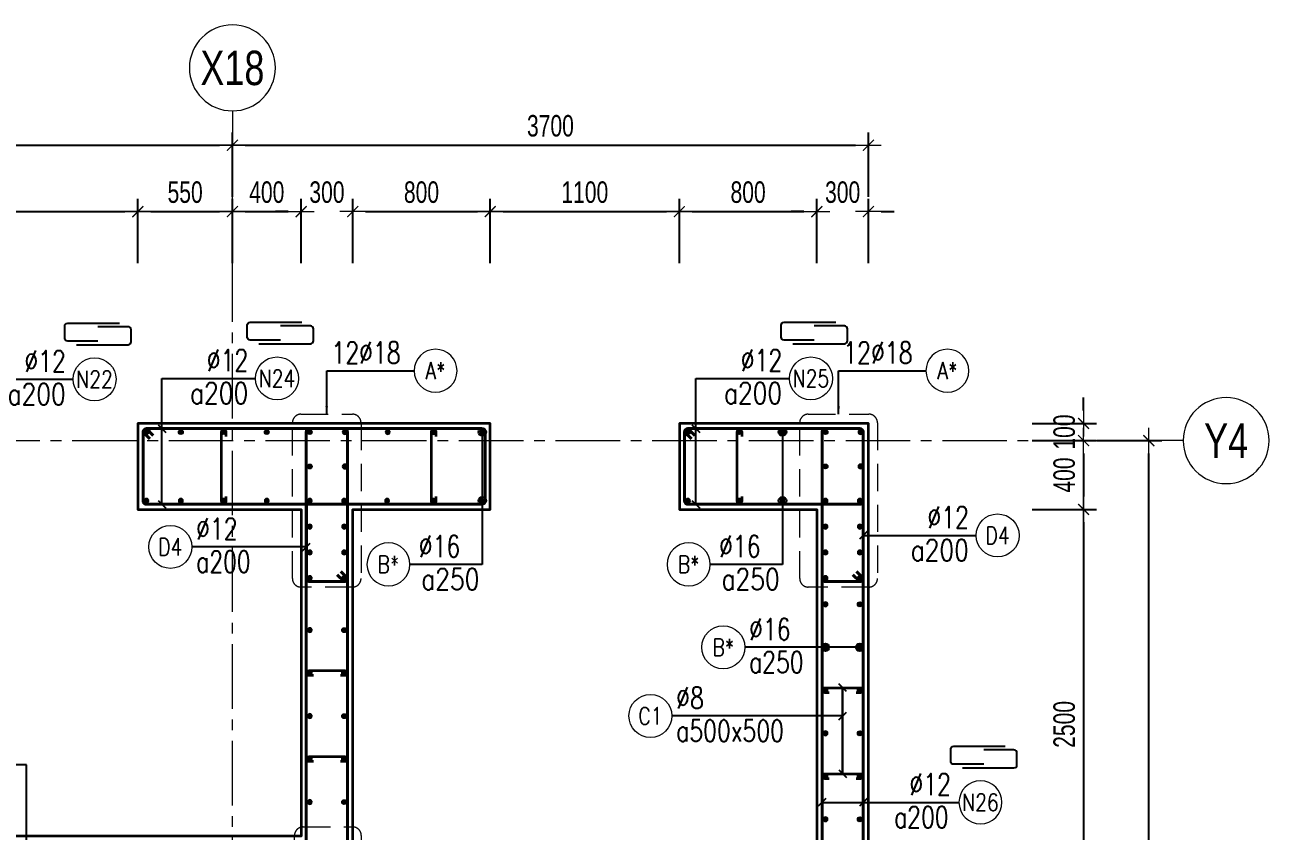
# Model space of a CAD drawing. Header units: millimetres. Extents: x 944027 to 981803, y -83026 to 82675.
# Drawn here: x 956264 to 963502, y 43314 to 48002 of the extents above; entities that cross this region are included whole.
import ezdxf
from ezdxf.enums import TextEntityAlignment as Align

# ---------------------------------------------------------------- set-up
doc = ezdxf.new("R2010")
doc.units = ezdxf.units.MM
doc.header["$MEASUREMENT"] = 0
for name, pattern in [('HIDDEN2', [4.7625, 3.175, -1.5875]), ('HT_Dim Grid$0$CENTER2', [1.125, 0.75, -0.125, 0.125, -0.125]), ('HT_Grid$0$CENTER2', [1.125, 0.75, -0.125, 0.125, -0.125])]:
    doc.linetypes.add(name, pattern=pattern)
doc.layers.get('0').update_dxf_attribs({"lineweight": 20})
doc.layers.get('Defpoints').update_dxf_attribs({"color": 151, "lineweight": 9})
for name, color, linetype, lineweight in [('HT_Dim Grid$0$NDC_S_AXIS', 5, 'HT_Dim Grid$0$CENTER2', 13), ('HT_Dim Grid$0$NDC_S_SYMBOL', 1, 'Continuous', 15), ('HT_Dim Grid$0$NDC_S_TEXT SYMBOL', 7, 'Continuous', 20), ('HT_Grid$0$NDC_S_AXIS', 5, 'HT_Grid$0$CENTER2', 13), ('KC-LEADER', 153, 'Continuous', 18), ('KC-THEP', 6, 'Continuous', 40), ('NDC_S_DIM', 1, 'Continuous', 15), ('NDC_S_HIDDEN', 8, 'HIDDEN2', 13), ('NDC_S_LEADER', 1, 'Continuous', 15), ('NDC_S_REBAR', 4, 'Continuous', 35), ('NDC_S_STIRRUP', 4, 'Continuous', 40), ('NDC_S_VN TEXT', 7, 'Continuous', 20), ('NDC_S_WALL', 6, 'Continuous', 35)]:
    doc.layers.add(name, color=color, linetype=linetype, lineweight=lineweight)
doc.layers.add('Leader', color=6, linetype='Continuous')
doc.layers.add('Ligature', color=1, linetype='Continuous')
doc.styles.add('HT_Dim Grid$0$NDC_ANNO', font='', dxfattribs={"width": 0.8})
doc.styles.add('NDC_DIM', font='', dxfattribs={"width": 0.75})
doc.styles.add('NDC_EN TXT', font='romans.shx', dxfattribs={"width": 0.8})
doc.styles.get('HT_Dim Grid$0$NDC_ANNO').set_extended_font_data('Dotum')
doc.styles.get('NDC_DIM').set_extended_font_data('Dotum')
doc.dimstyles.new('NDC_dim_30', dxfattribs={"dimscale": 30, "dimtxt": 2.5, "dimasz": 1.5, "dimexe": 1.5, "dimexo": 2.5, "dimgap": 1, "dimtad": 1, "dimdec": 0, "dimzin": 0, "dimdsep": 46, "dimtxsty": 'NDC_DIM', "dimblk": 'DIMMARK', "dimcen": 0.09, "dimdle": 1.2, "dimclrd": 1, "dimclre": 1, "dimclrt": 3, "dimadec": 0, "dimazin": 0, "dimtfac": 1, "dimtdec": 0, "dimtix": 1, "dimtofl": 0, "dimtmove": 0, "dimatfit": 3, "dimfxl": 6, "dimfxlon": 1, "dimtolj": 1, "dimtzin": 0, "dimarcsym": 0})
doc.dimstyles.new('NDC_dim_50', dxfattribs={"dimscale": 50, "dimtxt": 2.5, "dimasz": 1.5, "dimexe": 1.5, "dimexo": 2.5, "dimgap": 1, "dimtad": 1, "dimdec": 0, "dimzin": 0, "dimdsep": 46, "dimtxsty": 'NDC_DIM', "dimblk": 'DIMMARK', "dimcen": 0.09, "dimdle": 1.2, "dimclrd": 1, "dimclre": 1, "dimclrt": 3, "dimadec": 0, "dimazin": 0, "dimtfac": 1, "dimtdec": 0, "dimtix": 1, "dimtofl": 0, "dimtmove": 0, "dimatfit": 3, "dimfxl": 6, "dimfxlon": 1, "dimtolj": 1, "dimtzin": 0, "dimarcsym": 0})

# ---------------------------------------------------------------- blocks, each defined once
blk = doc.blocks.new('THEP')
at = {"layer": 'KC-LEADER', "color": 6}
blk.add_circle((0, 0), 14, dxfattribs=at)
at = {"layer": 'KC-THEP'}
for p, q in [((-14, 0), (14, 0)), ((9.9, 9.9), (-9.9, -9.9)), ((-9.9, 9.9), (9.9, -9.9)), ((0, 14), (0, -14))]:
    blk.add_line(p, q, dxfattribs=at)
blk = doc.blocks.new('DIMMARK')
at = {"layer": 'NDC_S_DIM', "color": 1}
blk.add_line((-1.5, 0), (1, 0), dxfattribs=at)
at = {"layer": 'NDC_S_DIM', "color": 2, "const_width": 0.1}
blk.add_lwpolyline([(-0.424, -0.424), (0.424, 0.424)], dxfattribs=at)
blk = doc.blocks.new('*U13')
blk.add_circle((-2.5, 0), 2.5)
at = {"layer": 'NDC_S_VN TEXT', "color": 3, "style": 'NDC_EN TXT', "width": 0.75}
blk.add_attdef('DK1', (0.5, 0.85), '', height=2.5, dxfattribs=at)
at = {"layer": 'NDC_S_VN TEXT', "color": 7, "style": 'NDC_EN TXT', "width": 0.8}
blk.add_attdef('SH2', text='', height=2, dxfattribs=at).set_placement((-2.5, 0), align=Align.MIDDLE)
blk = doc.blocks.new('*U10')
blk.add_circle((2.5, 0), 2.5)
at = {"layer": 'NDC_S_VN TEXT', "color": 3, "style": 'NDC_EN TXT'}
for tag, width, p in [('DK2', 0.75, (-0.85, 0.85)), ('KC2', 0.8, (-0.85, -2.97))]:
    blk.add_attdef(tag, text='', height=2.5, dxfattribs=dict(at, width=width)).set_placement(p, align=Align.RIGHT)
at = {"layer": 'NDC_S_VN TEXT', "color": 7, "style": 'NDC_EN TXT', "width": 0.8}
blk.add_attdef('SH3', text='', height=2, dxfattribs=at).set_placement((2.5, 0), align=Align.MIDDLE)
blk = doc.blocks.new('*U11')
blk.add_circle((-2.5, 0), 2.5)
at = {"layer": 'NDC_S_VN TEXT', "color": 3, "style": 'NDC_EN TXT', "width": 0.75}
for tag, p in [('DK1', (0.5, 0.85)), ('KC1', (0.5, -2.97))]:
    blk.add_attdef(tag, p, '', height=2.5, dxfattribs=at)
at = {"layer": 'NDC_S_VN TEXT', "color": 7, "style": 'NDC_EN TXT', "width": 0.8}
blk.add_attdef('SH2', text='', height=2, dxfattribs=at).set_placement((-2.5, 0), align=Align.MIDDLE)
blk = doc.blocks.new('*D292')
at = {"layer": 'Defpoints', "color": 0, "transparency": 16777216}
for p in [(957471.5, 47301.8), (957471.5, 46398.8), (946871.5, 45604.5)]:
    blk.add_point(p, dxfattribs=at)
at = {"layer": 'NDC_S_DIM', "color": 1, "lineweight": -2, "transparency": 16777216}
for p, q in [((946871.5, 47001.8), (946871.5, 47376.8)), ((957471.5, 47001.8), (957471.5, 47376.8)), ((946946.5, 47301.8), (957396.5, 47301.8))]:
    blk.add_line(p, q, dxfattribs=at)
at = {"layer": 'NDC_S_DIM', "color": 1, "lineweight": -2, "transparency": 16777216, "xscale": 75, "yscale": 75, "zscale": 75, "rotation": 180}
blk.add_blockref('DIMMARK', (946871.5, 47301.8), dxfattribs=at)
at = {"layer": 'NDC_S_DIM', "color": 1, "lineweight": -2, "transparency": 16777216, "xscale": 75, "yscale": 75, "zscale": 75}
blk.add_blockref('DIMMARK', (957471.5, 47301.8), dxfattribs=at)
at = {"layer": 'NDC_S_DIM', "color": 3, "transparency": 16777216, "insert": (952171.5, 47414.4), "char_height": 125, "attachment_point": 5, "style": 'NDC_DIM'}
blk.add_mtext('\\A1;10600', dxfattribs=at)
blk = doc.blocks.new('*D293')
at = {"layer": 'Defpoints', "color": 0, "transparency": 16777216}
for p in [(961171.5, 45684.3), (962423.3, 45684.3), (961171.5, 45584.3)]:
    blk.add_point(p, dxfattribs=at)
at = {"layer": 'NDC_S_DIM', "color": 1, "lineweight": -2, "transparency": 16777216}
for p, q in [((962423.3, 45759.3), (962423.3, 45834.3)), ((962123.3, 45684.3), (962498.3, 45684.3)), ((962123.3, 45584.3), (962498.3, 45584.3)), ((962423.3, 45509.3), (962423.3, 45434.3))]:
    blk.add_line(p, q, dxfattribs=at)
at = {"layer": 'NDC_S_DIM', "color": 1, "lineweight": -2, "transparency": 16777216, "xscale": 75, "yscale": 75, "zscale": 75}
for p, rotation in [((962423.3, 45684.3), 270), ((962423.3, 45584.3), 90)]:
    blk.add_blockref('DIMMARK', p, dxfattribs=dict(at, rotation=rotation))
at = {"layer": 'NDC_S_DIM', "color": 3, "transparency": 16777216, "insert": (962310.7, 45634.3), "char_height": 125, "attachment_point": 5, "rotation": 90, "style": 'NDC_DIM'}
blk.add_mtext('\\A1;100', dxfattribs=at)
blk = doc.blocks.new('*D294')
at = {"layer": 'Defpoints', "color": 0, "transparency": 16777216}
for p in [(961171.5, 45584.3), (962802.4, 45584.3), (961171.5, 36584.3)]:
    blk.add_point(p, dxfattribs=at)
at = {"layer": 'NDC_S_DIM', "color": 1, "lineweight": -2, "transparency": 16777216}
for p, q in [((962502.4, 45584.3), (962877.4, 45584.3)), ((962802.4, 36659.3), (962802.4, 45509.3)), ((962502.4, 36584.3), (962877.4, 36584.3))]:
    blk.add_line(p, q, dxfattribs=at)
at = {"layer": 'NDC_S_DIM', "color": 1, "lineweight": -2, "transparency": 16777216, "xscale": 75, "yscale": 75, "zscale": 75}
for p, rotation in [((962802.4, 45584.3), 90), ((962802.4, 36584.3), 270)]:
    blk.add_blockref('DIMMARK', p, dxfattribs=dict(at, rotation=rotation))
at = {"layer": 'NDC_S_DIM', "color": 3, "transparency": 16777216, "insert": (962689.8, 41084.3), "char_height": 125, "attachment_point": 5, "rotation": 90, "style": 'NDC_DIM'}
blk.add_mtext('\\A1;9000', dxfattribs=at)
blk = doc.blocks.new('A$C72321851')
at = {"layer": 'Ligature'}
for points in [[(-60.9, -129.3), (-60.9, 170.9, -0.414214), (-43.3, 188.5), (25.8, 188.5, -0.414214), (43.4, 170.9), (43.4, -4.3)], [(-39.7, -4.3), (-39.7, -179.5, 0.414214), (-22.1, -197.1), (47, -197.1, 0.414214), (64.6, -179.5), (64.6, 120.7)]]:
    blk.add_lwpolyline(points, format="xyb", dxfattribs=at)
blk = doc.blocks.new('*D270')
at = {"layer": 'Defpoints', "color": 0, "ltscale": 200, "transparency": 16777216}
for p in [(956921.5, 46915.9), (953371.5, 45184.3), (956921.5, 45184.3)]:
    blk.add_point(p, dxfattribs=at)
at = {"layer": 'NDC_S_DIM', "color": 1, "lineweight": -2, "ltscale": 200, "transparency": 16777216}
for p, q in [((953371.5, 46615.9), (953371.5, 46990.9)), ((956921.5, 46615.9), (956921.5, 46990.9)), ((953446.5, 46915.9), (956846.5, 46915.9))]:
    blk.add_line(p, q, dxfattribs=at)
at = {"layer": 'NDC_S_DIM', "color": 1, "lineweight": -2, "ltscale": 200, "transparency": 16777216, "xscale": 75, "yscale": 75, "zscale": 75, "rotation": 180}
blk.add_blockref('DIMMARK', (953371.5, 46915.9), dxfattribs=at)
at = {"layer": 'NDC_S_DIM', "color": 1, "lineweight": -2, "ltscale": 200, "transparency": 16777216, "xscale": 75, "yscale": 75, "zscale": 75}
blk.add_blockref('DIMMARK', (956921.5, 46915.9), dxfattribs=at)
at = {"layer": 'NDC_S_DIM', "color": 3, "ltscale": 200, "transparency": 16777216, "insert": (955146.5, 47028.5), "char_height": 125, "attachment_point": 5, "style": 'NDC_DIM'}
blk.add_mtext('\\A1;3550', dxfattribs=at)
blk = doc.blocks.new('*D271')
at = {"layer": 'Defpoints', "color": 0, "ltscale": 200, "transparency": 16777216}
for p in [(958171.5, 46915.9), (957871.5, 45184.3), (958171.5, 45184.3)]:
    blk.add_point(p, dxfattribs=at)
at = {"layer": 'NDC_S_DIM', "color": 1, "lineweight": -2, "ltscale": 200, "transparency": 16777216}
for p, q in [((957871.5, 46615.9), (957871.5, 46990.9)), ((958171.5, 46615.9), (958171.5, 46990.9)), ((957796.5, 46915.9), (957721.5, 46915.9)), ((958246.5, 46915.9), (958321.5, 46915.9))]:
    blk.add_line(p, q, dxfattribs=at)
at = {"layer": 'NDC_S_DIM', "color": 1, "lineweight": -2, "ltscale": 200, "transparency": 16777216, "xscale": 75, "yscale": 75, "zscale": 75}
blk.add_blockref('DIMMARK', (957871.5, 46915.9), dxfattribs=at)
at = {"layer": 'NDC_S_DIM', "color": 1, "lineweight": -2, "ltscale": 200, "transparency": 16777216, "xscale": 75, "yscale": 75, "zscale": 75, "rotation": 180}
blk.add_blockref('DIMMARK', (958171.5, 46915.9), dxfattribs=at)
at = {"layer": 'NDC_S_DIM', "color": 3, "ltscale": 200, "transparency": 16777216, "insert": (958021.5, 47028.5), "char_height": 125, "attachment_point": 5, "style": 'NDC_DIM'}
blk.add_mtext('\\A1;300', dxfattribs=at)
blk = doc.blocks.new('*D272')
at = {"layer": 'Defpoints', "color": 0, "ltscale": 200, "transparency": 16777216}
for p in [(958971.5, 46915.9), (958171.5, 45184.3), (958971.5, 45184.3)]:
    blk.add_point(p, dxfattribs=at)
at = {"layer": 'NDC_S_DIM', "color": 1, "lineweight": -2, "ltscale": 200, "transparency": 16777216}
for p, q in [((958171.5, 46615.9), (958171.5, 46990.9)), ((958971.5, 46615.9), (958971.5, 46990.9)), ((958246.5, 46915.9), (958896.5, 46915.9))]:
    blk.add_line(p, q, dxfattribs=at)
at = {"layer": 'NDC_S_DIM', "color": 1, "lineweight": -2, "ltscale": 200, "transparency": 16777216, "xscale": 75, "yscale": 75, "zscale": 75, "rotation": 180}
blk.add_blockref('DIMMARK', (958171.5, 46915.9), dxfattribs=at)
at = {"layer": 'NDC_S_DIM', "color": 1, "lineweight": -2, "ltscale": 200, "transparency": 16777216, "xscale": 75, "yscale": 75, "zscale": 75}
blk.add_blockref('DIMMARK', (958971.5, 46915.9), dxfattribs=at)
at = {"layer": 'NDC_S_DIM', "color": 3, "ltscale": 200, "transparency": 16777216, "insert": (958571.5, 47028.5), "char_height": 125, "attachment_point": 5, "style": 'NDC_DIM'}
blk.add_mtext('\\A1;800', dxfattribs=at)
blk = doc.blocks.new('*D273')
at = {"layer": 'Defpoints', "color": 0, "ltscale": 200, "transparency": 16777216}
for p in [(960071.5, 46915.9), (958971.5, 45184.3), (960071.5, 45184.3)]:
    blk.add_point(p, dxfattribs=at)
at = {"layer": 'NDC_S_DIM', "color": 1, "lineweight": -2, "ltscale": 200, "transparency": 16777216}
for p, q in [((958971.5, 46615.9), (958971.5, 46990.9)), ((960071.5, 46615.9), (960071.5, 46990.9)), ((959046.5, 46915.9), (959996.5, 46915.9))]:
    blk.add_line(p, q, dxfattribs=at)
at = {"layer": 'NDC_S_DIM', "color": 1, "lineweight": -2, "ltscale": 200, "transparency": 16777216, "xscale": 75, "yscale": 75, "zscale": 75, "rotation": 180}
blk.add_blockref('DIMMARK', (958971.5, 46915.9), dxfattribs=at)
at = {"layer": 'NDC_S_DIM', "color": 1, "lineweight": -2, "ltscale": 200, "transparency": 16777216, "xscale": 75, "yscale": 75, "zscale": 75}
blk.add_blockref('DIMMARK', (960071.5, 46915.9), dxfattribs=at)
at = {"layer": 'NDC_S_DIM', "color": 3, "ltscale": 200, "transparency": 16777216, "insert": (959521.5, 47028.5), "char_height": 125, "attachment_point": 5, "style": 'NDC_DIM'}
blk.add_mtext('\\A1;1100', dxfattribs=at)
blk = doc.blocks.new('*D274')
at = {"layer": 'Defpoints', "color": 0, "ltscale": 200, "transparency": 16777216}
for p in [(960871.5, 46915.9), (960071.5, 45184.3), (960871.5, 45184.3)]:
    blk.add_point(p, dxfattribs=at)
at = {"layer": 'NDC_S_DIM', "color": 1, "lineweight": -2, "ltscale": 200, "transparency": 16777216}
for p, q in [((960071.5, 46615.9), (960071.5, 46990.9)), ((960871.5, 46615.9), (960871.5, 46990.9)), ((960146.5, 46915.9), (960796.5, 46915.9))]:
    blk.add_line(p, q, dxfattribs=at)
at = {"layer": 'NDC_S_DIM', "color": 1, "lineweight": -2, "ltscale": 200, "transparency": 16777216, "xscale": 75, "yscale": 75, "zscale": 75, "rotation": 180}
blk.add_blockref('DIMMARK', (960071.5, 46915.9), dxfattribs=at)
at = {"layer": 'NDC_S_DIM', "color": 1, "lineweight": -2, "ltscale": 200, "transparency": 16777216, "xscale": 75, "yscale": 75, "zscale": 75}
blk.add_blockref('DIMMARK', (960871.5, 46915.9), dxfattribs=at)
at = {"layer": 'NDC_S_DIM', "color": 3, "ltscale": 200, "transparency": 16777216, "insert": (960471.5, 47028.5), "char_height": 125, "attachment_point": 5, "style": 'NDC_DIM'}
blk.add_mtext('\\A1;800', dxfattribs=at)
blk = doc.blocks.new('*D275')
at = {"layer": 'Defpoints', "color": 0, "ltscale": 200, "transparency": 16777216}
for p in [(961171.5, 46915.9), (960871.5, 45184.3), (961171.5, 45184.3)]:
    blk.add_point(p, dxfattribs=at)
at = {"layer": 'NDC_S_DIM', "color": 1, "lineweight": -2, "ltscale": 200, "transparency": 16777216}
for p, q in [((960871.5, 46615.9), (960871.5, 46990.9)), ((961171.5, 46615.9), (961171.5, 46990.9)), ((960796.5, 46915.9), (960721.5, 46915.9)), ((961246.5, 46915.9), (961321.5, 46915.9))]:
    blk.add_line(p, q, dxfattribs=at)
at = {"layer": 'NDC_S_DIM', "color": 1, "lineweight": -2, "ltscale": 200, "transparency": 16777216, "xscale": 75, "yscale": 75, "zscale": 75}
blk.add_blockref('DIMMARK', (960871.5, 46915.9), dxfattribs=at)
at = {"layer": 'NDC_S_DIM', "color": 1, "lineweight": -2, "ltscale": 200, "transparency": 16777216, "xscale": 75, "yscale": 75, "zscale": 75, "rotation": 180}
blk.add_blockref('DIMMARK', (961171.5, 46915.9), dxfattribs=at)
at = {"layer": 'NDC_S_DIM', "color": 3, "ltscale": 200, "transparency": 16777216, "insert": (961021.5, 47028.5), "char_height": 125, "attachment_point": 5, "style": 'NDC_DIM'}
blk.add_mtext('\\A1;300', dxfattribs=at)
blk = doc.blocks.new('*U22')
at = {"layer": 'HT_Dim Grid$0$NDC_S_SYMBOL'}
blk.add_line((5, 0), (9, 0), dxfattribs=at)
blk.add_circle((0, 0), 5, dxfattribs=at)
at = {"layer": 'HT_Dim Grid$0$NDC_S_TEXT SYMBOL', "color": 7, "style": 'HT_Dim Grid$0$NDC_ANNO', "width": 0.8}
blk.add_attdef('GRID', text='', height=4, rotation=270, dxfattribs=at).set_placement((0, 0), align=Align.MIDDLE)
blk = doc.blocks.new('*D310')
at = {"layer": 'Defpoints', "color": 0, "ltscale": 200, "transparency": 16777216}
for p in [(961171.5, 45584.3), (960871.5, 45184.3), (962423.3, 45184.3)]:
    blk.add_point(p, dxfattribs=at)
at = {"layer": 'NDC_S_DIM', "color": 1, "lineweight": -2, "ltscale": 200, "transparency": 16777216}
for p, q in [((962123.3, 45584.3), (962498.3, 45584.3)), ((962423.3, 45509.3), (962423.3, 45259.3)), ((962123.3, 45184.3), (962498.3, 45184.3))]:
    blk.add_line(p, q, dxfattribs=at)
at = {"layer": 'NDC_S_DIM', "color": 1, "lineweight": -2, "ltscale": 200, "transparency": 16777216, "xscale": 75, "yscale": 75, "zscale": 75}
for p, rotation in [((962423.3, 45584.3), 90), ((962423.3, 45184.3), 270)]:
    blk.add_blockref('DIMMARK', p, dxfattribs=dict(at, rotation=rotation))
at = {"layer": 'NDC_S_DIM', "color": 3, "ltscale": 200, "transparency": 16777216, "insert": (962310.7, 45384.3), "char_height": 125, "attachment_point": 5, "rotation": 90, "style": 'NDC_DIM'}
blk.add_mtext('\\A1;400', dxfattribs=at)
blk = doc.blocks.new('*D311')
at = {"layer": 'Defpoints', "color": 0, "ltscale": 200, "transparency": 16777216}
for p in [(960871.5, 45184.3), (960871.5, 42684.3), (962423.3, 42684.3)]:
    blk.add_point(p, dxfattribs=at)
at = {"layer": 'NDC_S_DIM', "color": 1, "lineweight": -2, "ltscale": 200, "transparency": 16777216}
for p, q in [((962123.3, 45184.3), (962498.3, 45184.3)), ((962423.3, 45109.3), (962423.3, 42759.3)), ((962123.3, 42684.3), (962498.3, 42684.3))]:
    blk.add_line(p, q, dxfattribs=at)
at = {"layer": 'NDC_S_DIM', "color": 1, "lineweight": -2, "ltscale": 200, "transparency": 16777216, "xscale": 75, "yscale": 75, "zscale": 75}
for p, rotation in [((962423.3, 45184.3), 90), ((962423.3, 42684.3), 270)]:
    blk.add_blockref('DIMMARK', p, dxfattribs=dict(at, rotation=rotation))
at = {"layer": 'NDC_S_DIM', "color": 3, "ltscale": 200, "transparency": 16777216, "insert": (962310.7, 43934.3), "char_height": 125, "attachment_point": 5, "rotation": 90, "style": 'NDC_DIM'}
blk.add_mtext('\\A1;2500', dxfattribs=at)
blk = doc.blocks.new('*U21')
at = {"layer": 'HT_Dim Grid$0$NDC_S_SYMBOL'}
blk.add_line((0, 5), (0, 9), dxfattribs=at)
blk.add_circle((0, 0), 5, dxfattribs=at)
at = {"layer": 'HT_Dim Grid$0$NDC_S_TEXT SYMBOL', "color": 7, "style": 'HT_Dim Grid$0$NDC_ANNO', "width": 0.8}
blk.add_attdef('GRID', text='', height=4, dxfattribs=at).set_placement((0, 0), align=Align.MIDDLE)
blk = doc.blocks.new('*D297')
at = {"layer": 'Defpoints', "color": 0, "ltscale": 200, "transparency": 16777216}
for p in [(961171.5, 47301.8), (957471.5, 46398.8), (961171.5, 45518.3)]:
    blk.add_point(p, dxfattribs=at)
at = {"layer": 'NDC_S_DIM', "color": 1, "lineweight": -2, "ltscale": 200, "transparency": 16777216}
for p, q in [((957471.5, 47001.8), (957471.5, 47376.8)), ((961171.5, 47001.8), (961171.5, 47376.8)), ((957546.5, 47301.8), (961096.5, 47301.8))]:
    blk.add_line(p, q, dxfattribs=at)
at = {"layer": 'NDC_S_DIM', "color": 1, "lineweight": -2, "ltscale": 200, "transparency": 16777216, "xscale": 75, "yscale": 75, "zscale": 75, "rotation": 180}
blk.add_blockref('DIMMARK', (957471.5, 47301.8), dxfattribs=at)
at = {"layer": 'NDC_S_DIM', "color": 1, "lineweight": -2, "ltscale": 200, "transparency": 16777216, "xscale": 75, "yscale": 75, "zscale": 75}
blk.add_blockref('DIMMARK', (961171.5, 47301.8), dxfattribs=at)
at = {"layer": 'NDC_S_DIM', "color": 3, "ltscale": 200, "transparency": 16777216, "insert": (959321.5, 47414.4), "char_height": 125, "attachment_point": 5, "style": 'NDC_DIM'}
blk.add_mtext('\\A1;3700', dxfattribs=at)
blk = doc.blocks.new('*D298')
at = {"layer": 'Defpoints', "color": 0, "ltscale": 200, "transparency": 16777216}
for p in [(957471.5, 46915.9), (957471.5, 46398.8), (956921.5, 45184.3)]:
    blk.add_point(p, dxfattribs=at)
at = {"layer": 'NDC_S_DIM', "color": 1, "lineweight": -2, "ltscale": 200, "transparency": 16777216}
for p, q in [((956921.5, 46615.9), (956921.5, 46990.9)), ((957471.5, 46615.9), (957471.5, 46990.9)), ((956996.5, 46915.9), (957396.5, 46915.9))]:
    blk.add_line(p, q, dxfattribs=at)
at = {"layer": 'NDC_S_DIM', "color": 1, "lineweight": -2, "ltscale": 200, "transparency": 16777216, "xscale": 75, "yscale": 75, "zscale": 75, "rotation": 180}
blk.add_blockref('DIMMARK', (956921.5, 46915.9), dxfattribs=at)
at = {"layer": 'NDC_S_DIM', "color": 1, "lineweight": -2, "ltscale": 200, "transparency": 16777216, "xscale": 75, "yscale": 75, "zscale": 75}
blk.add_blockref('DIMMARK', (957471.5, 46915.9), dxfattribs=at)
at = {"layer": 'NDC_S_DIM', "color": 3, "ltscale": 200, "transparency": 16777216, "insert": (957196.5, 47028.5), "char_height": 125, "attachment_point": 5, "style": 'NDC_DIM'}
blk.add_mtext('\\A1;550', dxfattribs=at)
blk = doc.blocks.new('*D299')
at = {"layer": 'Defpoints', "color": 0, "ltscale": 200, "transparency": 16777216}
for p in [(957871.5, 46915.9), (957871.5, 46623.2), (957471.5, 46398.8)]:
    blk.add_point(p, dxfattribs=at)
at = {"layer": 'NDC_S_DIM', "color": 1, "lineweight": -2, "ltscale": 200, "transparency": 16777216}
for p, q in [((957471.5, 46615.9), (957471.5, 46990.9)), ((957871.5, 46748.2), (957871.5, 46990.9)), ((957546.5, 46915.9), (957796.5, 46915.9))]:
    blk.add_line(p, q, dxfattribs=at)
at = {"layer": 'NDC_S_DIM', "color": 1, "lineweight": -2, "ltscale": 200, "transparency": 16777216, "xscale": 75, "yscale": 75, "zscale": 75, "rotation": 180}
blk.add_blockref('DIMMARK', (957471.5, 46915.9), dxfattribs=at)
at = {"layer": 'NDC_S_DIM', "color": 1, "lineweight": -2, "ltscale": 200, "transparency": 16777216, "xscale": 75, "yscale": 75, "zscale": 75}
blk.add_blockref('DIMMARK', (957871.5, 46915.9), dxfattribs=at)
at = {"layer": 'NDC_S_DIM', "color": 3, "ltscale": 200, "transparency": 16777216, "insert": (957671.5, 47028.5), "char_height": 125, "attachment_point": 5, "style": 'NDC_DIM'}
blk.add_mtext('\\A1;400', dxfattribs=at)
blk = doc.blocks.new('*U12')
blk.add_circle((-2.5, 0), 2.5)
at = {"layer": 'NDC_S_VN TEXT', "color": 3, "style": 'NDC_EN TXT', "width": 0.75}
for tag, p in [('DK1', (0.5, 0.85)), ('KC1', (0.5, -2.97))]:
    blk.add_attdef(tag, p, '', height=2.5, dxfattribs=at)
at = {"layer": 'NDC_S_VN TEXT', "color": 7, "style": 'NDC_EN TXT', "width": 0.8}
blk.add_attdef('SH2', text='', height=2, dxfattribs=at).set_placement((-2.5, 0), align=Align.MIDDLE)

msp = doc.modelspace()

# ---------------------------------------------------------------- linework, layer by layer
at = {"layer": 'HT_Grid$0$NDC_S_AXIS', "ltscale": 500}
for p, q in [((957471.5, 35025.7), (957471.5, 47301.8)), ((944726.6, 45584.3), (962802.4, 45584.3))]:
    msp.add_line(p, q, dxfattribs=at)
at = {"layer": 'NDC_S_HIDDEN', "ltscale": 50}
for points in [[(957870.3, 45738.1), (958169.9, 45738.1, -0.414214), (958219.9, 45688.1), (958219.9, 44782.9, -0.414214), (958169.9, 44732.9), (957870.3, 44732.9, -0.414214), (957820.3, 44782.9), (957820.3, 45688.1, -0.414214)], [(960821.5, 45738.1), (961174.1, 45738.1, -0.414214), (961224.1, 45688.1), (961224.1, 44782.9, -0.414214), (961174.1, 44732.9), (960821.5, 44732.9, -0.414214), (960771.5, 44782.9), (960771.5, 45688.1, -0.414214)], [(957882.5, 43337.7), (958171.5, 43337.7, -0.414214), (958221.5, 43287.7), (958221.5, 42968, -0.414214), (958171.5, 42918), (957882.5, 42918, -0.414214), (957832.5, 42968), (957832.5, 43287.7, -0.414214)]]:
    msp.add_lwpolyline(points, format="xyb", close=True, dxfattribs=at)
at = {"layer": 'NDC_S_REBAR'}
for points in [[(957436.2, 45608.7), (957436.2, 45633.7, 1), (957406.2, 45633.7), (957406.2, 45233.7, 1), (957436.2, 45233.7), (957436.2, 45258.7)], [(958657.1, 45608.7), (958657.1, 45633.7, 1), (958627.1, 45633.7), (958627.1, 45233.7, 1), (958657.1, 45233.7), (958657.1, 45258.7)], [(960436.2, 45608.7), (960436.2, 45633.7, 1), (960406.2, 45633.7), (960406.2, 45233.7, 1), (960436.2, 45233.7), (960436.2, 45258.7)], [(957942.9, 44217.7), (957917.9, 44217.7, -1), (957917.9, 44247.7), (958124.9, 44247.7, -1), (958124.9, 44217.7), (958099.9, 44217.7)], [(960943, 44117.7), (960918, 44117.7, -1), (960918, 44147.7), (961125, 44147.7, -1), (961125, 44117.7), (961100, 44117.7)], [(957942.9, 43717.7), (957917.9, 43717.7, -1), (957917.9, 43747.7), (958124.9, 43747.7, -1), (958124.9, 43717.7), (958099.9, 43717.7)], [(960943, 43617.7), (960918, 43617.7, -1), (960918, 43647.7), (961125, 43647.7, -1), (961125, 43617.7), (961100, 43617.7)]]:
    msp.add_lwpolyline(points, format="xyb", dxfattribs=at)
at = {"layer": 'NDC_S_STIRRUP'}
for points in [[(957011.5, 45614.3), (956971.5, 45654.3, 0.414214), (956951.5, 45634.3), (956951.5, 45234.3, 0.414214), (956971.5, 45214.3), (958921.5, 45214.3, 0.414214), (958941.5, 45234.3), (958941.5, 45634.3, 0.414214), (958921.5, 45654.3), (956971.5, 45654.3, 0.414214), (956951.5, 45634.3), (956991.5, 45594.3)], [(958101.5, 36574.3), (958141.5, 36534.3, -0.414214), (958121.5, 36514.3), (957921.5, 36514.3, -0.414214), (957901.5, 36534.3), (957901.5, 45634.3, -0.414214), (957921.5, 45654.3), (958121.5, 45654.3, -0.414214), (958141.5, 45634.3), (958141.5, 36534.3, -0.414214), (958121.5, 36514.3), (958081.5, 36554.3)], [(958101.6, 44824.3), (958141.6, 44784.3, -0.414214), (958121.6, 44764.3), (957921.6, 44764.3, -0.414214), (957901.6, 44784.3), (957901.5, 45634.3, -0.414214), (957921.5, 45654.3), (958121.5, 45654.3, -0.414214), (958141.5, 45634.3), (958141.6, 44784.3, -0.414214), (958121.6, 44764.3), (958081.6, 44804.3)], [(960161.5, 45614.3), (960121.5, 45654.3, 0.414214), (960101.5, 45634.3), (960101.5, 45234.3, 0.414214), (960121.5, 45214.3), (961121.5, 45214.3, 0.414214), (961141.5, 45234.3), (961141.5, 45634.3, 0.414214), (961121.5, 45654.3), (960121.5, 45654.3, 0.414214), (960101.5, 45634.3), (960141.5, 45594.3)], [(961101.5, 41824.3), (961141.5, 41784.3, -0.414214), (961121.5, 41764.3), (960921.5, 41764.3, -0.414214), (960901.5, 41784.3), (960901.5, 45634.3, -0.414214), (960921.5, 45654.3), (961121.5, 45654.3, -0.414214), (961141.5, 45634.3), (961141.5, 41784.3, -0.414214), (961121.5, 41764.3), (961081.5, 41804.3)], [(961101.6, 44824.3), (961141.6, 44784.3, -0.414214), (961121.6, 44764.3), (960921.6, 44764.3, -0.414214), (960901.6, 44784.3), (960901.5, 45634.3, -0.414214), (960921.5, 45654.3), (961121.5, 45654.3, -0.414214), (961141.5, 45634.3), (961141.6, 44784.3, -0.414214), (961121.6, 44764.3), (961081.6, 44804.3)]]:
    msp.add_lwpolyline(points, format="xyb", dxfattribs=at)
at = {"layer": 'NDC_S_WALL', "ltscale": 10}
msp.add_lwpolyline([(953571.5, 36484.3), (961171.5, 36484.3), (961171.5, 37634.3), (960871.5, 37634.3), (960871.5, 36984.3), (958171.5, 36984.3), (958171.5, 42384.3), (960871.5, 42384.3), (960871.5, 41734.3), (961171.5, 41734.3), (961171.5, 45684.3), (960071.5, 45684.3), (960071.5, 45184.3), (960871.5, 45184.3), (960871.5, 42684.3), (958171.5, 42684.3), (958171.5, 45184.3), (958971.5, 45184.3), (958971.5, 45684.3), (956921.5, 45684.3), (956921.5, 45184.3), (957871.5, 45184.3), (957871.5, 43284.3), (955071.5, 43284.3)], dxfattribs=at)

# ---------------------------------------------------------------- block references
at = {"layer": 'HT_Dim Grid$0$NDC_S_AXIS'}
ref = msp.add_blockref('*U21', (957471.5, 47751.8), dxfattribs=dict(at, xscale=-50, yscale=50, zscale=50, rotation=180))
ref.add_attrib('GRID', 'X18', dxfattribs={"layer": 'HT_Dim Grid$0$NDC_S_TEXT SYMBOL', "color": 7, "height": 200, "style": 'HT_Dim Grid$0$NDC_ANNO', "width": 0.8}).set_placement((957471.5, 47751.8), align=Align.MIDDLE)
ref = msp.add_blockref('*U22', (963252.4, 45584.3), dxfattribs=dict(at, xscale=-50, yscale=50, zscale=50))
ref.add_attrib('GRID', 'Y4', dxfattribs={"layer": 'HT_Dim Grid$0$NDC_S_TEXT SYMBOL', "color": 7, "height": 200, "style": 'HT_Dim Grid$0$NDC_ANNO', "width": 0.8}).set_placement((963252.4, 45584.3), align=Align.MIDDLE)
at = {"layer": 'KC-THEP'}
for p, rotation in [((956971.5, 45634.3), 9.668564436380946), ((957171.5, 45634.3), 9.668564436380946), ((957421.5, 45634.3), 9.668564436380946), ((957671.5, 45634.3), 9.668564436380946), ((957921.5, 45634.3), 9.668564436380946), ((960121.5, 45634.3), 9.668564436380946), ((960421.5, 45634.3), 9.668564436380946), ((960671.5, 45634.3), 9.668564436380946), ((960921.5, 45634.3), 9.668564436380946), ((957921.5, 45433.9), 9.668564436380946), ((960921.5, 45434.3), 9.668564436380946), ((961121.5, 44632.4), 9.66856443638095), ((958121.5, 44482.4), 9.66856443638095), ((961121.5, 44382.4), 9.66856443638095), ((958121.5, 44232.4), 9.66856443638095), ((961121.5, 44132.4), 9.66856443638095), ((958121.5, 43982.4), 9.66856443638095), ((961121.5, 43882.4), 9.66856443638095), ((958121.5, 43732.4), 9.66856443638095), ((961121.5, 43632.4), 9.66856443638095), ((958121.5, 43482.4), 9.66856443638095), ((961121.5, 43382.4), 9.66856443638095)]:
    msp.add_blockref('THEP', p, dxfattribs=dict(at, rotation=rotation))
at = {"layer": 'KC-THEP', "xscale": -1, "rotation": 170.331435563619}
for p in [(958125, 45634.3), (958375, 45634.3), (958642.4, 45634.3), (958925, 45634.3), (961125, 45634.3), (958125, 45433.9), (961125, 45434.3), (956971.5, 45234.3), (957171.5, 45234.3), (957421.5, 45234.3), (957671.5, 45234.3), (957921.5, 45234.3), (958121.5, 45234.3), (958371.5, 45234.3), (958638.9, 45234.3), (958921.5, 45234.3), (960121.5, 45234.3), (960421.5, 45234.3), (960671.5, 45234.3), (960921.5, 45234.3), (961121.5, 45234.3), (957921.5, 45084.3), (958121.5, 45084.3), (960921.5, 45084.3), (961121.5, 45084.3), (957921.5, 44934.3), (958121.5, 44934.3), (960921.5, 44934.3), (961121.5, 44934.3), (957921.5, 44784.3), (958121.5, 44784.3), (960921.5, 44784.3), (961121.5, 44784.3), (960921.5, 44632.7), (957921.5, 44482.7), (960921.5, 44382.7), (957921.5, 44232.7), (960921.5, 44132.7), (957921.5, 43982.7), (960921.5, 43882.7), (957921.5, 43732.7), (960921.5, 43632.7), (957921.5, 43482.7), (960921.5, 43382.7)]:
    msp.add_blockref('THEP', p, dxfattribs=at)
at = {"layer": 'Leader', "xscale": -1, "rotation": 270.0000000000001}
for p in [(956693.3, 46203.1), (957754.7, 46208.2), (960860.6, 46208.2), (961847.1, 43742.3)]:
    msp.add_blockref('A$C72321851', p, dxfattribs=at)
at = {"layer": 'NDC_S_VN TEXT', "xscale": 50, "yscale": 50, "zscale": 50}
for name, p, values in [('*U10', (956544.7, 45941), {'SH3': 'N22', 'DK2': '%%C12', 'KC2': 'a200'}), ('*U10', (957606.1, 45946.2), {'SH3': 'N24', 'DK2': '%%C12', 'KC2': 'a200'}), ('*U10', (960712.1, 45946.2), {'SH3': 'N25', 'DK2': '%%C12', 'KC2': 'a200'}), ('*U10', (961798.2, 45033.2), {'SH3': 'D4', 'DK2': '%%C12', 'KC2': 'a200'}), ('*U11', (957235.6, 44966.4), {'SH2': 'D4', 'DK1': '%%C12', 'KC1': 'a200'}), ('*U11', (960452.2, 44382.5), {'SH2': 'B*', 'DK1': '%%C16', 'KC1': 'a250'}), ('*U12', (960028.2, 43983.4), {'SH2': 'C1', 'DK1': '%%c8', 'KC1': 'a500x500'})]:
    msp.add_blockref(name, p, dxfattribs=at).add_auto_attribs(values)
at = {"layer": 'NDC_S_VN TEXT'}
ref = msp.add_blockref('*U13', (958528.4, 45990.8), dxfattribs=dict(at, xscale=-50, yscale=50, zscale=50))
ref.add_attrib('SH2', 'A*', dxfattribs={"color": 7, "height": 100, "style": 'NDC_EN TXT', "width": 0.8}).set_placement((958653.4, 45990.8), align=Align.MIDDLE)
ref.add_attrib('DK1', '12%%C18', (958048, 46033.1), dxfattribs={"color": 3, "height": 125, "style": 'NDC_EN TXT', "width": 0.75})
ref = msp.add_blockref('*U13', (961506, 45990.8), dxfattribs=dict(at, xscale=-50, yscale=50, zscale=50))
ref.add_attrib('SH2', 'A*', dxfattribs={"color": 7, "height": 100, "style": 'NDC_EN TXT', "width": 0.8}).set_placement((961631, 45990.8), align=Align.MIDDLE)
ref.add_attrib('DK1', '12%%C18', (961025.7, 46033.1), dxfattribs={"color": 3, "height": 125, "style": 'NDC_EN TXT', "width": 0.75})
ref = msp.add_blockref('*U10', (958504.4, 44865), dxfattribs=dict(at, xscale=-50, yscale=50, zscale=50))
ref.add_attrib('SH3', 'B*', dxfattribs={"color": 7, "height": 100, "style": 'NDC_EN TXT', "width": 0.8}).set_placement((958379.4, 44865), align=Align.MIDDLE)
ref.add_attrib('DK2', '%%C16', dxfattribs={"color": 3, "height": 125, "style": 'NDC_EN TXT', "width": 0.75}).set_placement((958796.9, 44907.3), align=Align.RIGHT)
ref.add_attrib('KC2', 'a250', dxfattribs={"color": 3, "height": 125, "style": 'NDC_EN TXT', "width": 0.8}).set_placement((958908.8, 44716.4), align=Align.RIGHT)
ref = msp.add_blockref('*U10', (960250.9, 44865), dxfattribs=dict(at, xscale=-50, yscale=50, zscale=50))
ref.add_attrib('SH3', 'B*', dxfattribs={"color": 7, "height": 100, "style": 'NDC_EN TXT', "width": 0.8}).set_placement((960125.9, 44865), align=Align.MIDDLE)
ref.add_attrib('DK2', '%%C16', dxfattribs={"color": 3, "height": 125, "style": 'NDC_EN TXT', "width": 0.75}).set_placement((960543.4, 44907.3), align=Align.RIGHT)
ref.add_attrib('KC2', 'a250', dxfattribs={"color": 3, "height": 125, "style": 'NDC_EN TXT', "width": 0.8}).set_placement((960655.3, 44716.4), align=Align.RIGHT)
ref = msp.add_blockref('*U11', (961698.3, 43481.1), dxfattribs=dict(at, xscale=-50, yscale=50, zscale=50))
ref.add_attrib('SH2', 'N26', dxfattribs={"color": 7, "height": 100, "style": 'NDC_EN TXT', "width": 0.8}).set_placement((961823.3, 43481.1), align=Align.MIDDLE)
ref.add_attrib('DK1', '%%C12', (961409.9, 43523.4), dxfattribs={"color": 3, "height": 125, "style": 'NDC_EN TXT', "width": 0.75})
ref.add_attrib('KC1', 'a200', (961320.6, 43332.5), dxfattribs={"color": 3, "height": 125, "style": 'NDC_EN TXT', "width": 0.75})

# ---------------------------------------------------------------- dimensions: what is measured, and where the dimension line sits
at = {"layer": 'NDC_S_DIM'}
dim = msp.add_linear_dim(base=(957471.5, 47301.8), p1=(946871.5, 45604.5), p2=(957471.5, 46398.8), dimstyle='NDC_dim_50', dxfattribs=at)
dim.commit()
dim.dimension.update_dxf_attribs({"geometry": '*D292', "text_midpoint": (952171.5, 47414.4)})
at = {"layer": 'NDC_S_DIM', "ltscale": 200}
for base, p1, p2, picture, middle in [((961171.5, 47301.8), (957471.5, 46398.8), (961171.5, 45518.3), '*D297', (959321.5, 47414.4)), ((956921.5, 46915.9), (953371.5, 45184.3), (956921.5, 45184.3), '*D270', (955146.5, 47028.5)), ((957471.5, 46915.9), (956921.5, 45184.3), (957471.5, 46398.8), '*D298', (957196.5, 47028.5)), ((957871.5, 46915.9), (957471.5, 46398.8), (957871.5, 46623.2), '*D299', (957671.5, 47028.5)), ((958171.5, 46915.9), (957871.5, 45184.3), (958171.5, 45184.3), '*D271', (958021.5, 47028.5)), ((958971.5, 46915.9), (958171.5, 45184.3), (958971.5, 45184.3), '*D272', (958571.5, 47028.5)), ((960071.5, 46915.9), (958971.5, 45184.3), (960071.5, 45184.3), '*D273', (959521.5, 47028.5)), ((960871.5, 46915.9), (960071.5, 45184.3), (960871.5, 45184.3), '*D274', (960471.5, 47028.5)), ((961171.5, 46915.9), (960871.5, 45184.3), (961171.5, 45184.3), '*D275', (961021.5, 47028.5))]:
    dim = msp.add_linear_dim(base=base, p1=p1, p2=p2, dimstyle='NDC_dim_50', override={"dimtmove": 1}, dxfattribs=at)
    dim.commit()
    dim.dimension.update_dxf_attribs({"geometry": picture, "text_midpoint": middle})
at = {"layer": 'NDC_S_DIM'}
dim = msp.add_linear_dim(base=(962423.3, 45684.3), p1=(961171.5, 45584.3), p2=(961171.5, 45684.3), angle=90, dimstyle='NDC_dim_50', override={"dimtmove": 1}, dxfattribs=at)
dim.commit()
dim.dimension.update_dxf_attribs({"geometry": '*D293', "text_midpoint": (962310.7, 45634.3)})
at = {"layer": 'NDC_S_DIM', "ltscale": 200}
for base, p1, p2, picture, middle in [((962423.3, 45184.3), (961171.5, 45584.3), (960871.5, 45184.3), '*D310', (962310.7, 45384.3)), ((962423.3, 42684.3), (960871.5, 45184.3), (960871.5, 42684.3), '*D311', (962310.7, 43934.3))]:
    dim = msp.add_linear_dim(base=base, p1=p1, p2=p2, angle=90, dimstyle='NDC_dim_50', override={"dimtmove": 1}, dxfattribs=at)
    dim.commit()
    dim.dimension.update_dxf_attribs({"geometry": picture, "text_midpoint": middle})
at = {"layer": 'NDC_S_DIM'}
dim = msp.add_linear_dim(base=(962802.4, 45584.3), p1=(961171.5, 36584.3), p2=(961171.5, 45584.3), angle=90, dimstyle='NDC_dim_50', dxfattribs=at)
dim.commit()
dim.dimension.update_dxf_attribs({"geometry": '*D294', "text_midpoint": (962689.8, 41084.3)})

# ---------------------------------------------------------------- leaders
at = {"layer": 'NDC_S_LEADER'}
for points, override in [([(958020.1, 45738.1), (958020.1, 45990.8), (958528.4, 45990.8)], {"dimtad": 0}), ([(960997.8, 45738.1), (960997.8, 45990.8), (961506, 45990.8)], {"dimtad": 0}), ([(956000, 45209.1), (956000, 45940.9), (956544.7, 45940.9)], {"dimtad": 0, "dimldrblk": 'Oblique'}), ([(956000, 45649.1), (956000, 45940.9), (956544.7, 45940.9)], {"dimtad": 0, "dimldrblk": 'Oblique'}), ([(957061.3, 45214.3), (957061.3, 45946), (957606.1, 45946)], {"dimtad": 0, "dimldrblk": 'Oblique'}), ([(957061.3, 45654.3), (957061.3, 45946), (957606.1, 45946)], {"dimtad": 0, "dimldrblk": 'Oblique'}), ([(960167.3, 45214.3), (960167.3, 45946), (960712.1, 45946)], {"dimtad": 0, "dimldrblk": 'Oblique'}), ([(960167.3, 45654.3), (960167.3, 45946), (960712.1, 45946)], {"dimtad": 0, "dimldrblk": 'Oblique'}), ([(958925, 45634.7), (958925, 44864.8), (958504.4, 44864.8)], {"dimgap": 1, "dimtad": 0, "dimldrblk": 'Origin'}), ([(960671.5, 45634.7), (960671.5, 44864.8), (960250.9, 44864.8)], {"dimgap": 1, "dimtad": 0, "dimldrblk": 'Origin'}), ([(958925, 45234.7), (958925, 44864.8), (958504.4, 44864.8)], {"dimgap": 1, "dimtad": 0, "dimldrblk": 'Origin'}), ([(960671.5, 45234.7), (960671.5, 44864.8), (960250.9, 44864.8)], {"dimgap": 1, "dimtad": 0, "dimldrblk": 'Origin'}), ([(961141.5, 45033.2), (961798.2, 45033.2)], {"dimtad": 0, "dimldrblk": 'Oblique'}), ([(957901.6, 44966.4), (957233.6, 44966.4)], {"dimtad": 0, "dimldrblk": 'Oblique'}), ([(961121.2, 44382.8), (960452.2, 44382.5)], {"dimtad": 0, "dimldrblk": 'Origin'}), ([(960921.2, 44382.5), (960452.2, 44382.5)], {"dimtad": 0, "dimldrblk": 'Origin'}), ([(961021.5, 44147.7), (961021.5, 43647.7)], {"dimtad": 0, "dimldrblk": 'Oblique'}), ([(961021.5, 43647.7), (961021.5, 44147.7)], {"dimtad": 0, "dimldrblk": 'Oblique'}), ([(961021.5, 43983.4), (960028.2, 43983.4)], {"dimtad": 0, "dimldrblk": 'Oblique'}), ([(956274.4, 43132.7), (956274.4, 43700.1), (955461.5, 43700.1)], {"dimtad": 0, "dimldrblk": 'Oblique'}), ([(960901.5, 43480.9), (961698.3, 43480.9)], {"dimtad": 0, "dimldrblk": 'Oblique'}), ([(961141.5, 43480.9), (961698.3, 43480.9)], {"dimtad": 0, "dimldrblk": 'Oblique'})]:
    msp.add_leader(points, dimstyle='NDC_dim_30', override=override, dxfattribs=at)

doc.saveas('drawing.dxf')
